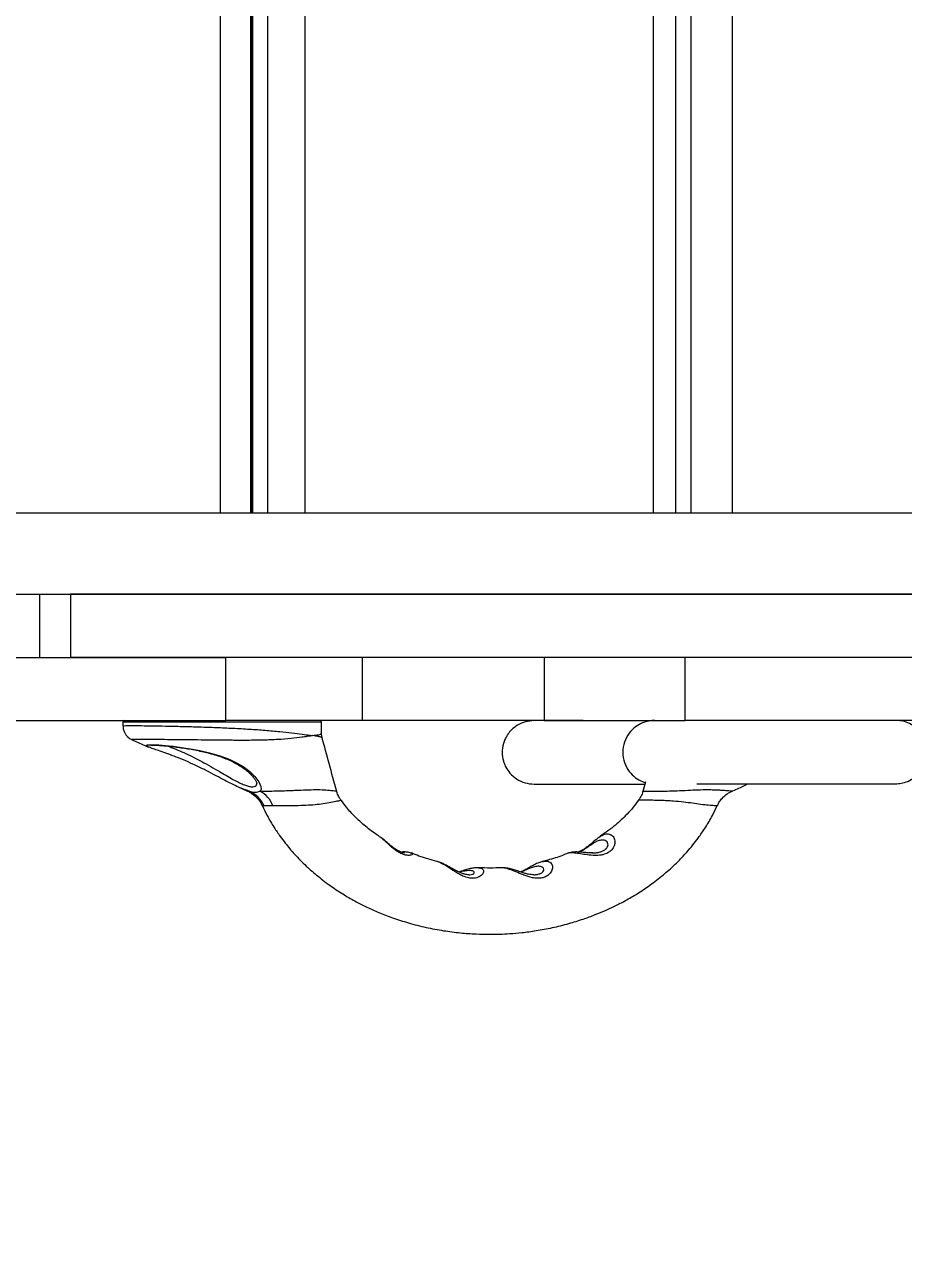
# Model space of a CAD drawing. Header units: millimetres. Extents: x -6304 to 6571, y -6082 to 4447.
# Drawn here: x 863.9 to 1156.1, y -973.3 to -565.7 of the extents above; entities that cross this region are included whole.
import ezdxf

# ---------------------------------------------------------------- set-up
doc = ezdxf.new("R2010")
doc.units = ezdxf.units.MM
doc.layers.add('DIKOM_ОБЪЕКТ', color=7, linetype='Continuous')
doc.layers.add('DIKOM_РАЗМЕР_ОБЪЕКТА', color=7, linetype='Continuous')
doc.styles.add('style1', font='arial.ttf', dxfattribs={"width": 0.8})
doc.dimstyles.new('1-50', dxfattribs={"dimtxt": 300, "dimasz": 200, "dimexe": 100, "dimexo": 0, "dimgap": 100, "dimtad": 1, "dimtxsty": 'style1', "dimcen": 200, "dimclrd": 7, "dimclre": 7, "dimclrt": 7, "dimadec": 1, "dimazin": 2, "dimtfac": 1, "dimtmove": 0, "dimatfit": 2, "dimfxl": 0, "dimlwd": 25, "dimlwe": 18, "dimarcsym": 0})

# ---------------------------------------------------------------- blocks, each defined once
blk = doc.blocks.new('*D13')
at = {"layer": 'Defpoints', "color": 0, "transparency": 16777216}
for p in [(-3548.9, 424.04), (5070.79, -640.9), (5070.79, -4541.09)]:
    blk.add_point(p, dxfattribs=at)
at = {"layer": 'DIKOM_РАЗМЕР_ОБЪЕКТА', "color": 7, "lineweight": 18, "transparency": 16777216}
for p, q in [((-3548.9, 424.04), (-3548.9, -4641.09)), ((5070.79, -640.9), (5070.79, -4641.09))]:
    blk.add_line(p, q, dxfattribs=at)
at = {"layer": 'DIKOM_РАЗМЕР_ОБЪЕКТА', "color": 7, "lineweight": 25, "transparency": 16777216}
blk.add_line((-3148.9, -4541.09), (4670.79, -4541.09), dxfattribs=at)
at = {"layer": 'DIKOM_РАЗМЕР_ОБЪЕКТА', "color": 7, "transparency": 16777216}
for points in [[(-3148.9, -4474.42), (-3148.9, -4607.76), (-3548.9, -4541.09)], [(4670.79, -4474.42), (4670.79, -4607.76), (5070.79, -4541.09)]]:
    blk.add_solid(points, dxfattribs=at)
at = {"layer": 'DIKOM_РАЗМЕР_ОБЪЕКТА', "color": 7, "transparency": 16777216, "insert": (1449.19, -4307.92), "char_height": 300, "attachment_point": 5, "style": 'style1'}
blk.add_mtext('8650', dxfattribs=at)

msp = doc.modelspace()

# ---------------------------------------------------------------- linework, layer by layer
at = {"layer": 'DIKOM_ОБЪЕКТ', "color": 7, "linetype": 'Continuous', "lineweight": 15}
for p, q in [((929.017, -727.962), (929.017, 1718.038)), ((939.017, 1718.038), (939.017, -727.962)), ((939.32, 1718.038), (939.32, -727.962)), ((939.661, 1718.038), (939.661, -727.962)), ((944.837, -727.962), (944.837, 1718.038)), ((957.084, 1718.038), (957.084, -727.962)), ((1072.996, -727.962), (1072.996, 1718.038)), ((1080.407, -727.962), (1080.407, 1718.038)), ((1085.49, -727.962), (1085.49, 1718.038)), ((1099.15, 1718.038), (1099.15, -727.962)), ((939.017, -633.962), (939.32, -633.962)), ((939.017, -654.962), (939.32, -654.962)), ((206.813, -727.962), (1531.221, -727.962)), ((410.93, -754.962), (1327.104, -754.962)), ((869.017, -775.962), (869.017, -754.962)), ((879.17, -754.962), (879.17, -775.962)), ((1327.104, -754.962), (879.17, -754.962)), ((807.167, -775.962), (930.867, -775.962)), ((1327.104, -775.962), (879.17, -775.962)), ((930.867, -796.962), (930.867, -775.962)), ((976.217, -796.962), (976.217, -775.962)), ((1036.694, -775.962), (1036.694, -796.962)), ((1083.531, -796.962), (1083.531, -775.962)), ((807.167, -796.962), (930.867, -796.962)), ((896.649, -797.462), (896.649, -798.712)), ((899.4, -797.462), (896.649, -797.462)), ((962.649, -797.462), (899.4, -797.462)), ((976.217, -796.962), (930.867, -796.962)), ((962.649, -801.307), (962.649, -797.462)), ((1036.694, -796.962), (976.217, -796.962)), ((1036.694, -796.962), (1083.531, -796.962)), ((1208.35, -796.962), (1083.531, -796.962)), ((899.705, -803.323), (905.176, -805.759)), ((934.96, -819.023), (938.048, -820.398)), ((1070.329, -817.272), (1069.433, -820.544)), ((1099.086, -820.393), (1102.098, -819.051)), ((938.055, -820.383), (938.063, -820.387)), ((1099.082, -820.383), (1099.044, -820.386)), ((1055.154, -835.594), (1055.359, -835.452)), ((1052.465, -840.916), (1052.764, -840.916)), ((1022.403, -845.938), (1022.333, -845.952))]:
    msp.add_line(p, q, dxfattribs=at)
at = {"layer": 'DIKOM_ОБЪЕКТ', "color": 7, "linetype": 'Continuous', "lineweight": 15, "flags": 128}
for points in [[(904.595, -805.46), (904.373, -805.227), (904.659, -805.064), (905.485, -804.983), (906.78, -804.986), (908.581, -805.071), (910.739, -805.238), (913.315, -805.503), (916.092, -805.858), (919.149, -806.334), (922.233, -806.921), (925.422, -807.664), (928.471, -808.542), (931.436, -809.606), (932.407, -810.013), (934.606, -811.071), (936.606, -812.245), (938.769, -813.848), (940.503, -815.536), (941.808, -817.296), (942.496, -818.885), (942.548, -819.764), (942.209, -820.411), (942.19, -820.428), (942.19, -820.428)], [(1087.404, -818.025), (1090.189, -818.022), (1093.391, -818.019), (1096.774, -818.016), (1100.308, -818.012), (1103.961, -818.009), (1107.698, -818.005), (1111.487, -818.002), (1115.294, -817.998), (1119.083, -817.994), (1122.821, -817.991), (1126.473, -817.987), (1130.007, -817.984), (1133.391, -817.98), (1136.593, -817.977), (1139.585, -817.974), (1142.34, -817.972), (1144.833, -817.969), (1147.041, -817.967), (1148.944, -817.965), (1150.526, -817.964), (1151.77, -817.962), (1152.668, -817.961), (1153.21, -817.961), (1153.391, -817.961)]]:
    msp.add_lwpolyline(points, dxfattribs=at)
at = {"layer": 'DIKOM_ОБЪЕКТ', "color": 7, "linetype": 'Continuous', "lineweight": 15}
for centre, radius, start, end in [((897.149, -797.462), 0.5, 90, 180), ((962.149, -797.462), 0.5, 0, 90), ((1155.546, -797.462), 0.5, 90, 120.96744), ((934.683, -829.381), 9.784, 24.72465, 66.19826), ((937.817, -828.676), 9.335, 21.28451, 62.06557)]:
    msp.add_arc(centre, radius, start, end, dxfattribs=at)
for points, knots in [([(896.691, -798.713), (896.686, -798.968), (896.674, -799.608), (896.971, -800.563), (897.453, -801.489), (898.056, -802.225), (898.7, -802.773), (899.275, -803.132), (899.595, -803.266), (899.71, -803.315)], [0, 0, 0, 0, 0.1277781, 0.3203872, 0.4942716, 0.6529597, 0.797377, 0.9266545, 1, 1, 1, 1]), ([(896.767, -798.712), (896.74, -798.701), (896.65, -798.667), (897.493, -798.639), (898.956, -798.626), (901.02, -798.632), (903.602, -798.654), (907.397, -798.708), (911.86, -798.791), (916.786, -798.905), (922.124, -799.056), (927.633, -799.247), (933.254, -799.49), (938.733, -799.788), (944.006, -800.154), (948.718, -800.573), (952.845, -801.026), (955.173, -801.327), (957.114, -801.588), (958.082, -801.73), (959.044, -801.871), (959.351, -801.924), (959.538, -801.946), (959.596, -801.961), (959.613, -801.961), (959.619, -801.961)], [0, 0, 0, 0, 0.0270182, 0.0882863, 0.1513319, 0.1838724, 0.2451538, 0.3082118, 0.3695077, 0.4325813, 0.4939211, 0.5570449, 0.6185766, 0.6819076, 0.7437156, 0.8073378, 0.8650179, 0.9241495, 0.9261089, 0.9752778, 0.9847705, 0.9953832, 0.9986272, 0.9994821, 1, 1, 1, 1]), ([(1033.293, -796.974), (1032.331, -797.047), (1030.449, -797.191), (1027.85, -798.345), (1025.918, -799.845), (1024.676, -801.321), (1023.873, -802.641), (1023.098, -804.391), (1022.592, -806.788), (1022.766, -809.184), (1023.276, -811.04), (1023.983, -812.681), (1025.305, -814.616), (1027.456, -816.488), (1030.276, -817.825), (1032.287, -817.986), (1033.293, -818.067)], [0, 0, 0, 0, 0.0924101, 0.1808369, 0.2565979, 0.3118359, 0.350783, 0.3916159, 0.47948, 0.5625848, 0.599713, 0.6480202, 0.7190194, 0.8069948, 0.9034656, 1, 1, 1, 1]), ([(1049.625, -796.962), (1048.894, -796.962), (1047.709, -796.963), (1046.194, -796.965), (1044.893, -796.966), (1043.558, -796.967), (1042.201, -796.968), (1040.847, -796.969), (1039.52, -796.97), (1038.247, -796.971), (1037.06, -796.972), (1035.994, -796.973), (1035.077, -796.973), (1034.327, -796.974), (1033.767, -796.974), (1033.393, -796.974), (1033.332, -796.974), (1033.3, -796.974)], [0, 0, 0, 0, 0.06752709, 0.1095178, 0.15536212, 0.20505898, 0.25860762, 0.31600807, 0.37726219, 0.44237284, 0.51134521, 0.58418693, 0.66090572, 0.74003634, 0.8229229, 0.90957472, 1, 1, 1, 1]), ([(1073.371, -796.944), (1073.367, -796.944), (1072.724, -796.944), (1071.325, -797.075), (1069.135, -797.724), (1066.831, -799.039), (1064.7, -801.165), (1063.152, -804.085), (1062.584, -807.513), (1063.166, -810.934), (1064.723, -813.858), (1066.87, -815.944), (1068.781, -817.118), (1069.946, -817.426), (1070.264, -817.51)], [0, 0, 0, 0, 0.0003426, 0.0644816, 0.1399296, 0.2276934, 0.3276282, 0.4376787, 0.5535605, 0.6694493, 0.7794963, 0.8794293, 0.9670406, 1, 1, 1, 1]), ([(1153.391, -817.961), (1154.031, -817.926), (1155.423, -817.851), (1157.611, -817.181), (1159.915, -815.88), (1162.048, -813.756), (1163.602, -810.84), (1164.177, -807.414), (1163.602, -803.988), (1162.049, -801.073), (1159.914, -798.943), (1157.606, -797.657), (1155.757, -797.051), (1154.715, -796.981), (1154.425, -796.962)], [0, 0, 0, 0, 0.0598184, 0.130155, 0.2119509, 0.3052563, 0.4080044, 0.5162047, 0.6244014, 0.7271492, 0.8204573, 0.9023972, 0.9728376, 1, 1, 1, 1]), ([(959.619, -801.961), (959.613, -801.963), (959.559, -801.979), (959.454, -801.986), (959.262, -802.022), (958.993, -802.064), (958.499, -802.143), (957.595, -802.283), (956.712, -802.409), (955.044, -802.639), (952.57, -802.942), (948.211, -803.293), (943.3, -803.482), (938.156, -803.541), (932.87, -803.528), (927.697, -803.483), (922.612, -803.427), (917.837, -803.372), (913.38, -803.322), (909.432, -803.284), (906.015, -803.257), (903.699, -803.246), (901.844, -803.243), (900.485, -803.249), (899.639, -803.266), (899.695, -803.285), (899.718, -803.293)], [0, 0, 0, 0, 0.0005689, 0.0045549, 0.0086588, 0.0161763, 0.0256164, 0.0455072, 0.0786945, 0.0794006, 0.1405377, 0.2039275, 0.2665586, 0.3309889, 0.3914534, 0.45341, 0.5125856, 0.5732514, 0.6317718, 0.691812, 0.7499994, 0.8097237, 0.8405476, 0.8986941, 0.9583824, 1, 1, 1, 1]), ([(959.619, -801.961), (959.627, -801.959), (960.371, -801.769), (961.576, -801.789), (962.562, -801.408), (962.548, -801.336), (962.543, -801.307)], [0, 0, 0, 0, 0.0036286, 0.3773578, 0.7511363, 1, 1, 1, 1]), ([(962.716, -802.592), (962.706, -802.559), (962.682, -802.479), (961.813, -802.289), (960.712, -802.141), (960.012, -801.975), (959.626, -801.962), (959.619, -801.961)], [0, 0, 0, 0, 0.2575807, 0.622466, 0.8090012, 0.9966135, 1, 1, 1, 1]), ([(962.829, -802.573), (962.729, -802.215), (962.613, -801.798), (962.654, -801.373), (962.66, -801.313)], [0, 0, 0, 0, 0.857557, 1, 1, 1, 1]), ([(967.699, -820.544), (966.853, -817.441), (965.211, -811.416), (963.598, -805.465), (962.815, -802.579)], [0, 0, 0, 0, 0.5151328, 1, 1, 1, 1]), ([(938.632, -820.429), (938.21, -820.297), (937.247, -819.996), (935.508, -819.285), (933.39, -818.299), (931.008, -817.085), (928.246, -815.618), (925.164, -813.985), (922.3, -812.544), (919.464, -811.208), (916.681, -809.988), (913.628, -808.774), (910.826, -807.752), (908.495, -806.949), (906.622, -806.311), (905.357, -805.841), (904.685, -805.563), (904.603, -805.47), (904.595, -805.46)], [0, 0, 0, 0, 0.0437534, 0.0997292, 0.1568579, 0.2209096, 0.286227, 0.3628748, 0.4416345, 0.4854578, 0.5596603, 0.6362987, 0.7094137, 0.785025, 0.8538616, 0.9247799, 0.9920848, 1, 1, 1, 1]), ([(905.88, -805.166), (905.883, -805.165), (905.892, -805.163), (906.161, -805.136), (906.694, -805.124), (907.558, -805.138), (908.735, -805.195), (910.213, -805.301), (911.938, -805.46), (913.866, -805.675), (915.965, -805.952), (918.183, -806.291), (920.484, -806.701), (922.778, -807.178), (924.389, -807.566), (925.613, -807.889), (926.866, -808.237), (928.742, -808.825), (930.865, -809.608), (932.849, -810.481), (934.68, -811.435), (936.33, -812.461), (937.79, -813.553), (939.029, -814.664), (939.972, -815.704), (940.612, -816.579), (940.978, -817.243), (941.138, -817.636), (941.148, -817.813), (941.148, -817.762), (941.148, -817.762)], [0, 0, 0, 0, 0.0144057, 0.0400587, 0.0720086, 0.1086647, 0.1487531, 0.1902722, 0.2321729, 0.2747229, 0.3171056, 0.3596349, 0.4021733, 0.4445108, 0.4845915, 0.4899893, 0.5119853, 0.5541316, 0.5966208, 0.6389046, 0.6819623, 0.7258733, 0.7703798, 0.8166899, 0.8626771, 0.9028793, 0.9390326, 0.970342, 0.9998134, 1, 1, 1, 1]), ([(911.637, -805.438), (912.097, -805.618), (913.253, -806.07), (915.512, -807.001), (918.246, -808.229), (920.733, -809.447), (923.263, -810.778), (925.815, -812.208), (928.553, -813.812), (931.027, -815.27), (933.134, -816.466), (935.024, -817.45), (936.664, -818.197), (938.101, -818.711), (939.341, -818.987), (940.312, -818.965), (940.928, -818.609), (941.176, -818.167), (941.127, -817.8), (941.118, -817.73)], [0, 0, 0, 0, 0.0482202, 0.1210248, 0.1959856, 0.2709924, 0.3148739, 0.3925455, 0.4702362, 0.5338823, 0.5974918, 0.6520336, 0.7065336, 0.759233, 0.8119003, 0.8699823, 0.9280834, 0.9863051, 1, 1, 1, 1]), ([(1033.286, -818.067), (1033.323, -818.067), (1033.395, -818.067), (1033.83, -818.067), (1034.479, -818.067), (1035.338, -818.067), (1036.374, -818.066), (1037.543, -818.065), (1038.8, -818.064), (1040.102, -818.063), (1041.447, -818.062), (1042.806, -818.061), (1044.157, -818.06), (1045.479, -818.059), (1046.756, -818.057), (1048.002, -818.056), (1049.247, -818.055), (1051.772, -818.053), (1055.009, -818.05), (1059.052, -818.047), (1062.35, -818.044), (1065.213, -818.042), (1067.624, -818.039), (1069.063, -818.038), (1069.925, -818.037), (1070.12, -818.037)], [0, 0, 0, 0, 0.0633042, 0.1237509, 0.1813481, 0.2361019, 0.2880197, 0.3371078, 0.3808041, 0.4219945, 0.4606816, 0.4968666, 0.5305504, 0.5617327, 0.5904135, 0.6167417, 0.6425352, 0.6683288, 0.7696643, 0.8243866, 0.8791141, 0.9338778, 0.9613206, 0.9912592, 1, 1, 1, 1]), ([(1102.094, -819.041), (1102.262, -818.969), (1102.96, -818.669), (1103.739, -818.275), (1104.331, -817.976)], [0, 0, 0, 0, 0.2412274, 1, 1, 1, 1]), ([(938.055, -820.409), (938.09, -820.423), (938.493, -820.582), (939.34, -821.072), (940.495, -821.917), (941.567, -823.016), (942.415, -824.153), (942.789, -824.969), (942.944, -825.305)], [0, 0, 0, 0, 0.0181909, 0.2063358, 0.4134007, 0.6282359, 0.8468327, 1, 1, 1, 1]), ([(938.063, -820.387), (938.068, -820.392), (938.083, -820.413), (938.4, -820.422), (938.632, -820.429)], [0, 0, 0, 0, 0.2676749, 1, 1, 1, 1]), ([(938.632, -820.429), (939.306, -820.573), (940.809, -820.893), (941.7, -820.593), (942.19, -820.428)], [0, 0, 0, 0, 0.4488617, 1, 1, 1, 1]), ([(942.19, -820.428), (942.855, -820.421), (944.199, -820.405), (946.556, -820.361), (949.063, -820.296), (951.416, -820.218), (953.714, -820.128), (956.281, -820.018), (959.265, -819.9), (962.342, -819.891), (964.871, -820.049), (966.503, -820.224), (967.335, -820.325), (967.686, -820.374), (967.61, -820.386), (967.588, -820.389)], [0, 0, 0, 0, 0.0886449, 0.1793971, 0.2520316, 0.3268122, 0.3813574, 0.4376667, 0.5285584, 0.617226, 0.7191746, 0.8275783, 0.8982613, 0.9705573, 1, 1, 1, 1]), ([(969.132, -823.425), (968.911, -823.109), (968.39, -822.365), (967.901, -821.315), (967.738, -820.576), (967.691, -820.362)], [0, 0, 0, 0, 0.34264057, 0.80991835, 1, 1, 1, 1]), ([(981.802, -835.382), (981.466, -835.173), (979.713, -834.082), (977.051, -831.966), (973.76, -828.956), (971.164, -826.229), (969.735, -824.184), (969.176, -823.383)], [0, 0, 0, 0, 0.0689915, 0.3607262, 0.5862234, 0.837981, 1, 1, 1, 1]), ([(1067.945, -823.388), (1067.388, -824.188), (1066.229, -825.854), (1064.272, -827.984), (1062.297, -829.954), (1059.427, -832.536), (1056.997, -834.188), (1055.286, -835.351)], [0, 0, 0, 0, 0.16164099, 0.33642425, 0.48915633, 0.64052652, 1, 1, 1, 1]), ([(1069.436, -820.383), (1069.392, -820.584), (1069.223, -821.345), (1068.727, -822.391), (1068.193, -823.135), (1067.989, -823.419)], [0, 0, 0, 0, 0.1810291, 0.687297, 1, 1, 1, 1]), ([(1069.541, -820.409), (1069.522, -820.414), (1069.442, -820.438), (1069.93, -820.434), (1070.984, -820.429), (1072.596, -820.426), (1074.877, -820.411), (1077.52, -820.367), (1080.718, -820.268), (1084.241, -820.1), (1087.773, -819.937), (1090.689, -819.882), (1092.968, -819.929), (1094.601, -819.995), (1095.985, -820.079), (1096.859, -820.14), (1097.764, -820.211), (1098.589, -820.285), (1098.999, -820.343), (1099.19, -820.376), (1099.091, -820.383), (1099.082, -820.383)], [0, 0, 0, 0, 0.0236426, 0.0971411, 0.1517015, 0.2376571, 0.3046343, 0.3735859, 0.4512842, 0.5280291, 0.5958981, 0.6638741, 0.702938, 0.7435105, 0.7809745, 0.8196237, 0.8338468, 0.8928312, 0.954231, 0.9957058, 1, 1, 1, 1]), ([(1094.175, -825.303), (1094.35, -824.935), (1094.742, -824.106), (1095.586, -822.987), (1096.592, -821.96), (1097.65, -821.164), (1098.493, -820.659), (1098.949, -820.469), (1099.059, -820.423)], [0, 0, 0, 0, 0.1688986, 0.3807584, 0.5812694, 0.7697871, 0.9441664, 1, 1, 1, 1]), ([(943.57, -825.288), (943.373, -825.287), (943.027, -825.285), (943.006, -825.281), (942.996, -825.279)], [0, 0, 0, 0, 0.570198, 1, 1, 1, 1]), ([(943.014, -825.27), (943.525, -826.371), (944.67, -828.842), (946.7, -832.229), (948.743, -835.254), (950.989, -838.23), (953.818, -841.571), (957.453, -845.257), (961.561, -848.845), (965.791, -852.038), (970.059, -854.823), (974.016, -857.083), (977.837, -859.017), (981.84, -860.808), (986.437, -862.583), (991.681, -864.27), (997.347, -865.715), (1003.122, -866.805), (1008.665, -867.514), (1013.783, -867.885), (1018.138, -867.987), (1021.879, -867.925), (1025.445, -867.744), (1029.475, -867.389), (1034.2, -866.762), (1039.423, -865.784), (1044.643, -864.486), (1049.396, -863.016), (1053.43, -861.543), (1056.834, -860.126), (1060.009, -858.658), (1063.356, -856.945), (1067.17, -854.756), (1071.364, -852.015), (1075.568, -848.842), (1079.231, -845.642), (1082.183, -842.72), (1084.503, -840.169), (1086.471, -837.785), (1088.382, -835.254), (1090.424, -832.228), (1092.454, -828.842), (1093.6, -826.371), (1094.111, -825.27)], [0, 0, 0, 0, 0.0193257, 0.0433678, 0.063117, 0.0779355, 0.1033484, 0.1335491, 0.1615676, 0.1918505, 0.2199036, 0.2449786, 0.2666826, 0.2904353, 0.3172985, 0.3481558, 0.3817288, 0.4144325, 0.4458704, 0.4746357, 0.4998172, 0.5184485, 0.5369853, 0.5593364, 0.5858527, 0.6163466, 0.6476845, 0.6751416, 0.698768, 0.7187068, 0.7360144, 0.7564196, 0.7806289, 0.8082294, 0.8384252, 0.8664437, 0.8871444, 0.9056192, 0.9220651, 0.9368836, 0.9566326, 0.9806749, 1, 1, 1, 1]), ([(946.516, -825.287), (945.882, -825.264), (944.594, -825.218), (943.915, -825.265), (943.57, -825.288)], [0, 0, 0, 0, 0.4924294, 1, 1, 1, 1]), ([(969.041, -823.485), (969.069, -823.495), (969.138, -823.519), (968.686, -823.61), (967.743, -823.782), (966.017, -824.104), (963.411, -824.596), (960.479, -824.976), (957.31, -825.184), (954.448, -825.246), (952.037, -825.267), (950.052, -825.276), (948.15, -825.283), (947.064, -825.286), (946.516, -825.287)], [0, 0, 0, 0, 0.0562748, 0.1340833, 0.2139347, 0.3252532, 0.4233044, 0.5075235, 0.5946428, 0.6990037, 0.7662092, 0.8349676, 0.9166158, 1, 1, 1, 1]), ([(1094.125, -825.277), (1094.123, -825.276), (1094.119, -825.272), (1093.749, -825.262), (1093.129, -825.239), (1092.324, -825.199), (1090.955, -825.101), (1088.857, -824.865), (1085.956, -824.431), (1082.809, -824.007), (1079.931, -823.749), (1077.463, -823.602), (1075.325, -823.511), (1073.239, -823.455), (1071.037, -823.424), (1069.402, -823.417), (1068.383, -823.419), (1067.943, -823.418), (1068.032, -823.45), (1068.039, -823.453)], [0, 0, 0, 0, 0.0397058, 0.095137, 0.1336958, 0.1765503, 0.2193668, 0.2952892, 0.3598726, 0.4262145, 0.5062319, 0.5585236, 0.6108505, 0.67912, 0.747405, 0.8469973, 0.9102411, 0.9927176, 1, 1, 1, 1]), ([(992.518, -841.031), (992.556, -841.044), (992.796, -841.125), (992.959, -841.357), (992.515, -841.706), (991.372, -841.824), (990.189, -841.572), (989.091, -841.167), (988.258, -840.727), (987.065, -839.928), (986.244, -839.265), (984.948, -838.115), (983.614, -836.863), (982.442, -835.802), (981.879, -835.508), (981.762, -835.447)], [0, 0, 0, 0, 0.0239409, 0.1507103, 0.2805818, 0.4001633, 0.4773689, 0.5019605, 0.584746, 0.6050127, 0.6920324, 0.7198897, 0.8416995, 0.9671883, 1, 1, 1, 1]), ([(1055.128, -835.562), (1054.677, -835.888), (1053.846, -836.488), (1052.689, -837.478), (1051.643, -838.362), (1050.669, -839.137), (1049.724, -839.797), (1048.852, -840.302), (1048.271, -840.578), (1048.066, -840.646), (1048.059, -840.648)], [0, 0, 0, 0, 0.2106893, 0.3877987, 0.5316013, 0.6541573, 0.7723775, 0.8840947, 0.9961128, 1, 1, 1, 1]), ([(1055.359, -835.452), (1055.537, -835.325), (1056.321, -834.762), (1057.588, -834.458), (1059.023, -834.776), (1060.068, -835.954), (1060.092, -837.187), (1060.104, -837.757)], [0, 0, 0, 0, 0.0679979, 0.3003041, 0.5750346, 0.8032557, 1, 1, 1, 1]), ([(990.097, -840.934), (990.103, -840.934), (990.124, -840.935), (989.887, -840.908), (989.463, -840.799), (988.805, -840.557), (988.038, -840.176), (987.152, -839.635), (986.185, -838.93), (985.168, -838.1), (984.089, -837.184), (983.159, -836.388), (982.549, -835.97), (982.338, -835.825)], [0, 0, 0, 0, 0.0332267, 0.112963, 0.2002842, 0.2839679, 0.3646757, 0.451138, 0.5497582, 0.6549067, 0.7761015, 0.922557, 1, 1, 1, 1]), ([(1060.104, -837.757), (1060.093, -837.826), (1060, -838.413), (1059.578, -839.437), (1058.585, -840.409), (1057.512, -841.083), (1056.547, -841.437), (1055.014, -841.735), (1053.896, -841.781), (1052.142, -841.715), (1050.29, -841.491), (1048.038, -841.125), (1046.07, -840.881), (1044.915, -840.897), (1044.63, -841.037), (1044.577, -841.064)], [0, 0, 0, 0, 0.0138532, 0.1188359, 0.1865829, 0.2123004, 0.287979, 0.3114582, 0.4022146, 0.4211975, 0.534233, 0.6533388, 0.7928848, 0.9610849, 1, 1, 1, 1]), ([(1057.859, -838.399), (1057.848, -838.086), (1057.827, -837.47), (1057.264, -836.96), (1056.585, -836.691), (1055.693, -836.631), (1054.653, -836.854), (1053.447, -837.428), (1052.316, -838.166), (1051.391, -838.822), (1050.614, -839.358), (1050.017, -839.745), (1049.242, -840.192), (1048.724, -840.441), (1048.31, -840.616), (1048.215, -840.644), (1048.179, -840.655)], [0, 0, 0, 0, 0.1046197, 0.2057786, 0.3072079, 0.4031529, 0.5432082, 0.6558639, 0.7528354, 0.8165478, 0.8409203, 0.8962754, 0.9190861, 0.9754253, 0.9906643, 1, 1, 1, 1]), ([(1052.764, -840.916), (1052.925, -840.919), (1053.414, -840.927), (1054.192, -840.843), (1055.115, -840.66), (1055.79, -840.441), (1056.566, -840.061), (1057.022, -839.728), (1057.523, -839.211), (1057.736, -838.843), (1057.835, -838.52), (1057.852, -838.436), (1057.859, -838.399)], [0, 0, 0, 0, 0.0811264, 0.2471165, 0.3216594, 0.4728994, 0.5359171, 0.6996877, 0.7376056, 0.9293005, 0.9686557, 1, 1, 1, 1]), ([(992.567, -841.057), (992.407, -840.995), (992.001, -840.836), (991.386, -840.712), (990.711, -840.63), (990.052, -840.605), (989.561, -840.619), (989.327, -840.625)], [0, 0, 0, 0, 0.1183517, 0.300274, 0.4988092, 0.7609016, 1, 1, 1, 1]), ([(989.878, -840.797), (989.83, -840.789), (989.716, -840.771), (989.518, -840.77), (989.403, -840.769)], [0, 0, 0, 0, 0.41717519, 1, 1, 1, 1]), ([(990.075, -840.927), (990.148, -840.915), (990.31, -840.889), (990.031, -840.83), (989.878, -840.797)], [0, 0, 0, 0, 0.4522495, 1, 1, 1, 1]), ([(1000.956, -843.758), (998.959, -843.232), (996.094, -842.477), (993.348, -841.299), (992.515, -840.942)], [0, 0, 0, 0, 0.6969813, 1, 1, 1, 1]), ([(1044.549, -840.996), (1043.956, -841.247), (1041.757, -842.177), (1038.913, -843.092), (1036.661, -843.618), (1036.081, -843.753)], [0, 0, 0, 0, 0.2148992, 0.7977431, 1, 1, 1, 1]), ([(1036.105, -843.859), (1036.59, -843.746), (1037.455, -843.544), (1038.386, -843.844), (1039.139, -844.454), (1039.425, -845.272), (1039.367, -845.892), (1039.358, -845.985)], [0, 0, 0, 0, 0.2568805, 0.458161, 0.6639426, 0.9499487, 1, 1, 1, 1]), ([(1052.765, -840.925), (1052.69, -840.928), (1052.203, -840.951), (1051.324, -840.896), (1050.105, -840.806), (1048.807, -840.681), (1047.65, -840.607), (1046.691, -840.611), (1045.932, -840.681), (1045.224, -840.805), (1044.77, -840.979), (1044.583, -841.05)], [0, 0, 0, 0, 0.0199396, 0.130316, 0.2639336, 0.4228818, 0.6196926, 0.7521619, 0.8565394, 0.9409583, 1, 1, 1, 1]), ([(1047.175, -840.909), (1047.156, -840.913), (1047.013, -840.944), (1047.017, -840.938), (1047.021, -840.933)], [0, 0, 0, 0, 0.1329695, 1, 1, 1, 1]), ([(1015.947, -846.159), (1016.101, -846.291), (1016.491, -846.625), (1016.508, -847.518), (1015.65, -848.625), (1014.072, -849.331), (1012.61, -849.401), (1011.192, -849.195), (1010.047, -848.808), (1008.714, -848.171), (1007.583, -847.527), (1005.932, -846.468), (1004.103, -845.23), (1002.45, -844.312), (1001.418, -843.868), (1001.011, -843.803), (1000.947, -843.792)], [0, 0, 0, 0, 0.0771823, 0.1948824, 0.3071608, 0.397211, 0.4601307, 0.4841754, 0.5565719, 0.5819997, 0.6350382, 0.6903078, 0.7954452, 0.9048925, 0.9850673, 1, 1, 1, 1]), ([(1011.625, -848.176), (1011.503, -848.176), (1011.183, -848.176), (1010.443, -848.061), (1009.466, -847.785), (1008.362, -847.338), (1007.211, -846.764), (1006.012, -846.098), (1004.711, -845.355), (1003.244, -844.602), (1002.102, -844.077), (1001.399, -843.912), (1001.307, -843.89)], [0, 0, 0, 0, 0.0466374, 0.1219726, 0.2075818, 0.2939618, 0.3914464, 0.5004155, 0.6262277, 0.7830298, 0.9715676, 1, 1, 1, 1]), ([(1014.794, -845.873), (1014.463, -845.869), (1013.676, -845.858), (1012.383, -846.061), (1010.915, -846.434), (1009.538, -846.884), (1008.637, -847.178), (1008.301, -847.288)], [0, 0, 0, 0, 0.1521426, 0.3616332, 0.6313245, 0.862114, 1, 1, 1, 1]), ([(1012.859, -846.927), (1012.634, -846.875), (1012.07, -846.743), (1010.757, -846.832), (1009.533, -847.084), (1008.609, -847.326), (1008.464, -847.364)], [0, 0, 0, 0, 0.2376007, 0.5977936, 0.9370683, 1, 1, 1, 1]), ([(1011.625, -848.173), (1011.67, -848.178), (1011.782, -848.19), (1012.232, -848.155), (1012.631, -848.086), (1013.191, -847.866), (1013.526, -847.514), (1013.346, -847.134), (1013.001, -846.988), (1012.859, -846.927)], [0, 0, 0, 0, 0.018203, 0.0455859, 0.2201817, 0.2401104, 0.4954956, 0.7922247, 1, 1, 1, 1]), ([(1014.835, -845.91), (1014.927, -845.9), (1015.442, -845.841), (1015.719, -846.016), (1015.947, -846.159)], [0, 0, 0, 0, 0.1772652, 1, 1, 1, 1]), ([(1022.327, -845.847), (1021.13, -845.903), (1018.633, -846.021), (1016.136, -845.902), (1014.836, -845.84)], [0, 0, 0, 0, 0.4791533, 1, 1, 1, 1]), ([(1039.358, -845.985), (1039.244, -846.433), (1039.02, -847.314), (1037.822, -848.552), (1036.481, -849.135), (1035.119, -849.398), (1033.925, -849.376), (1032.02, -849.046), (1030.747, -848.622), (1028.924, -847.934), (1027.187, -847.195), (1025.28, -846.436), (1023.845, -846.031), (1022.87, -845.816), (1022.512, -845.91), (1022.403, -845.938)], [0, 0, 0, 0, 0.1068847, 0.2100881, 0.2795717, 0.3079884, 0.3865501, 0.417266, 0.5310326, 0.5386814, 0.6573609, 0.7794966, 0.8689733, 0.9602718, 1, 1, 1, 1]), ([(1033.245, -848.177), (1032.958, -848.174), (1032.366, -848.167), (1031.33, -847.994), (1030.195, -847.721), (1028.965, -847.341), (1027.638, -846.898), (1026.152, -846.415), (1024.637, -846.043), (1023.367, -845.839), (1022.623, -845.874), (1022.405, -845.885)], [0, 0, 0, 0, 0.0693937, 0.1428709, 0.2295737, 0.3312733, 0.4504105, 0.5949155, 0.7786427, 0.9353152, 1, 1, 1, 1]), ([(1036.027, -843.831), (1035.654, -843.938), (1034.74, -844.201), (1033.403, -844.831), (1031.993, -845.595), (1030.709, -846.322), (1029.681, -846.891), (1029.045, -847.181), (1028.814, -847.286)], [0, 0, 0, 0, 0.1616754, 0.3958756, 0.61336, 0.7791006, 0.9199585, 1, 1, 1, 1]), ([(1036.512, -846.537), (1036.513, -846.493), (1036.523, -846.173), (1036.212, -845.723), (1035.545, -845.453), (1034.669, -845.34), (1033.561, -845.445), (1032.064, -845.932), (1030.566, -846.603), (1029.526, -847.091), (1029.01, -847.304), (1028.949, -847.33)], [0, 0, 0, 0, 0.0245479, 0.1756012, 0.3275247, 0.4027675, 0.5953675, 0.7761331, 0.8997375, 0.9879961, 1, 1, 1, 1]), ([(1033.245, -848.163), (1033.377, -848.169), (1033.67, -848.181), (1034.365, -848.095), (1034.954, -847.949), (1035.692, -847.631), (1036.017, -847.392), (1036.405, -846.961), (1036.459, -846.746), (1036.512, -846.537)], [0, 0, 0, 0, 0.0668716, 0.148705, 0.3784334, 0.4160817, 0.6864061, 0.6955161, 1, 1, 1, 1])]:
    msp.add_open_spline(points, degree=3, knots=knots, dxfattribs=at)

# ---------------------------------------------------------------- dimensions: what is measured, and where the dimension line sits
at = {"layer": 'DIKOM_РАЗМЕР_ОБЪЕКТА'}
dim = msp.add_linear_dim(base=(5070.79, -4541.091), p1=(-3548.896, 424.038), p2=(5070.79, -640.9), text='8650', dimstyle='1-50', override={"dimasz": 400, "dimgap": 80}, dxfattribs=at)
dim.commit()
dim.dimension.update_dxf_attribs({"geometry": '*D13', "text_midpoint": (1449.191, -4541.091), "dimtype": 160})

doc.saveas('drawing.dxf')
